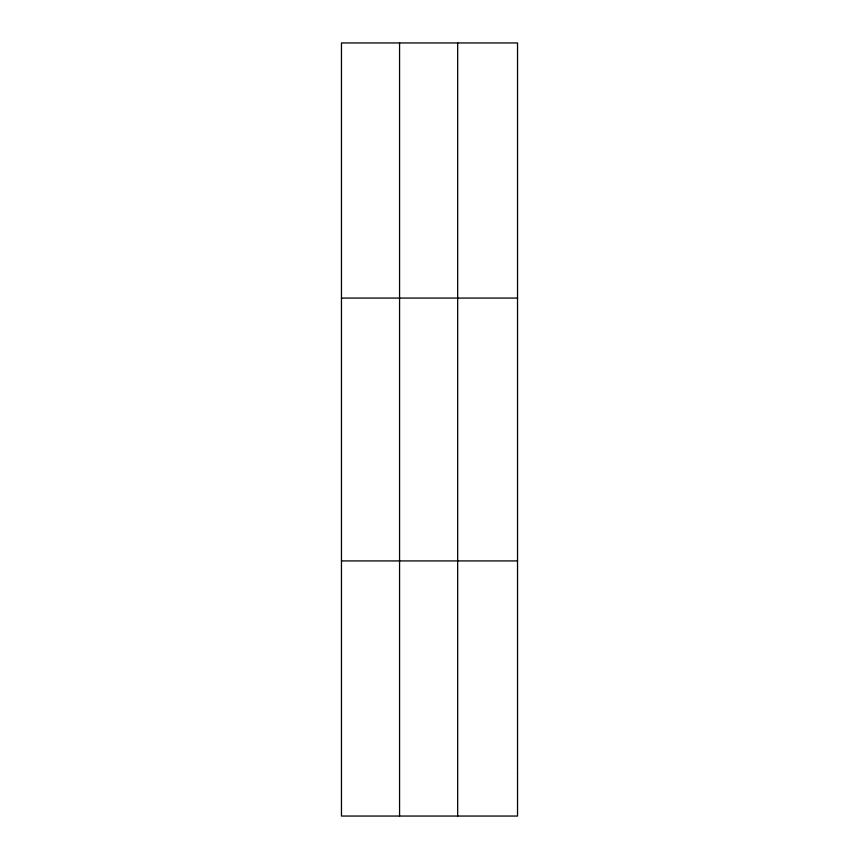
<?xml version="1.0" encoding="UTF-8"?>
<svg xmlns="http://www.w3.org/2000/svg" width="859" height="859" viewBox="0 0 859 859"><rect width="100%" height="100%" fill="white"/><g stroke="black" fill="none" stroke-linecap="round" stroke-linejoin="round"><path stroke-width="1.29" d="M399.564 816.05L399.564 42.95M457.675 816.05L457.675 42.95M341.463 298.073L517.537 298.073M341.463 560.927L517.537 560.927M517.537 773.529L517.537 816.05L341.463 816.05L341.463 42.95L517.537 42.95L517.537 773.529"/></g></svg>
